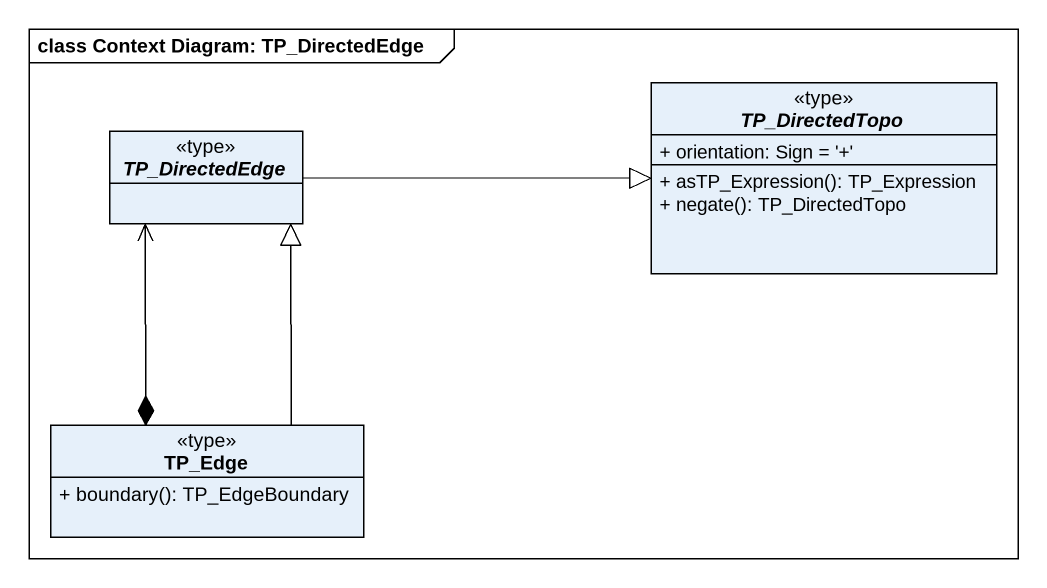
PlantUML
@startuml
mainframe class Context Diagram: TP_DirectedEdge
hide circle
hide empty members
skinparam classAttributeIconSize 0
abstract class TP_DirectedTopo <<type>> {
  + orientation: Sign = '+'
  + asTP_Expression(): TP_Expression
  + negate(): TP_DirectedTopo
}
abstract class TP_DirectedEdge <<type>>
class TP_Edge <<type>> {
  + boundary(): TP_EdgeBoundary
}
TP_DirectedEdge -right-|> TP_DirectedTopo
TP_DirectedEdge <--* TP_Edge
TP_Edge -up-|> TP_DirectedEdge
@enduml
